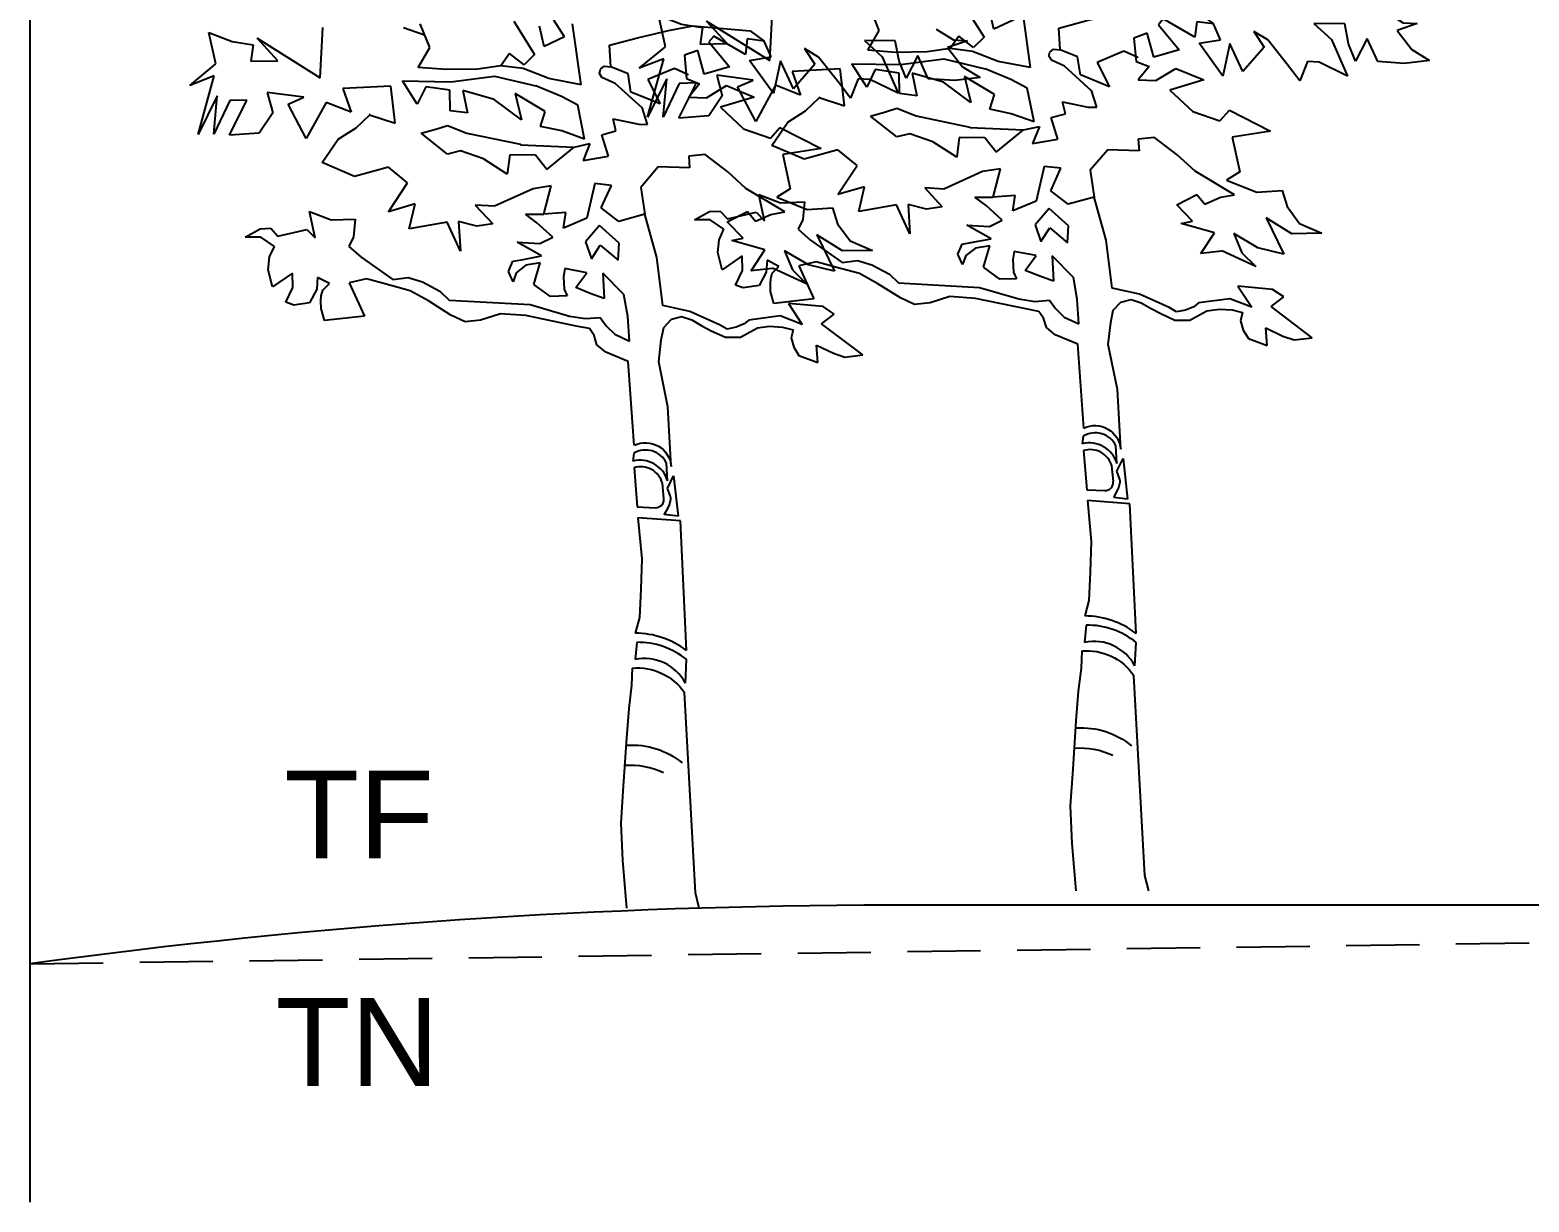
# Model space of a CAD drawing. Header units: millimetres. Extents: x 1328 to 3929, y -965 to 1807.
# Drawn here: x 1535 to 2047, y -901 to -501 of the extents above; entities that cross this region are included whole.
import ezdxf

# ---------------------------------------------------------------- set-up
doc = ezdxf.new("R2010")
doc.units = ezdxf.units.MM
doc.linetypes.add('CACHE', pattern=[0.375, 0.25, -0.125])
doc.layers.add('Limites', color=7, linetype='Continuous')
doc.layers.add('Texte', color=7, linetype='Continuous')
doc.styles.get("Standard").update_dxf_attribs({"font": 'arial.ttf'})

# ---------------------------------------------------------------- blocks, each defined once
blk = doc.blocks.new('E13')
at = {"color": 62, "true_color": 0xacc205}
for p, q in [((0.6358, 18.5347), (0.5928, 18.5076)), ((2.1674, 18.4137), (2.1609, 18.5384)), ((0.5928, 18.5076), (0.5578, 18.5057)), ((0.5578, 18.5057), (0.6076, 18.4886)), ((0.6076, 18.4886), (0.5707, 18.4411)), ((0.7282, 18.4548), (0.7377, 18.5052)), ((0.7377, 18.5052), (0.8144, 18.5058)), ((0.7377, 18.5052), (0.7377, 18.5052)), ((0.8144, 18.5058), (0.7707, 18.4656)), ((1.201, 18.5028), (1.1497, 18.4404)), ((2.3245, 18.5116), (2.1674, 18.4137)), ((2.2729, 18.4559), (2.3245, 18.5116)), ((0.6556, 18.4111), (0.6819, 18.4686)), ((0.6819, 18.4686), (0.7106, 18.4125)), ((0.7106, 18.4125), (0.7282, 18.4548)), ((0.7707, 18.4656), (0.7305, 18.375)), ((0.8797, 18.4034), (0.9288, 18.4649)), ((0.9288, 18.4649), (0.9637, 18.486)), ((0.9637, 18.486), (0.938, 18.4471)), ((0.991, 18.3862), (1.0231, 18.4558)), ((0.5707, 18.4411), (0.5269, 18.4141)), ((0.5269, 18.4141), (0.59, 18.4066)), ((0.938, 18.4471), (0.991, 18.3862)), ((1.2869, 18.4367), (1.353, 18.4089)), ((0.59, 18.4066), (0.6556, 18.4111)), ((0.7305, 18.375), (0.8013, 18.4094)), ((0.8013, 18.4094), (0.8299, 18.411)), ((0.8299, 18.411), (0.849, 18.363)), ((0.849, 18.363), (0.8797, 18.4034)), ((1.2565, 18.4114), (1.2242, 18.3987)), ((1.683, 18.3741), (1.6675, 18.309)), ((2.2476, 18.348), (2.2083, 18.3651)), ((1.8515, 18.2237), (1.9169, 18.2756)), ((1.6695, 18.2471), (1.5362, 18.2414)), ((1.7615, 18.2117), (1.8189, 18.2319)), ((2.1626, 18.2029), (2.1226, 18.2609))]:
    blk.add_line(p, q, dxfattribs=at)
at = {"color": 84, "true_color": 0x2aaf18}
for p, q in [((1.0989, 18.5306), (1.0637, 18.5049)), ((1.5601, 18.5151), (1.5871, 18.5566)), ((1.6105, 18.4915), (1.622, 18.5418)), ((1.6862, 18.5539), (1.6344, 18.4715)), ((1.8954, 18.4886), (1.9188, 18.5475)), ((1.9609, 18.5386), (1.9083, 18.5199)), ((2.4442, 18.5262), (2.3865, 18.5041)), ((2.4269, 18.448), (2.4442, 18.5262)), ((1.0465, 18.4653), (1.0637, 18.5049)), ((1.0637, 18.5049), (1.1057, 18.5101)), ((1.1057, 18.5101), (1.1104, 18.4718)), ((1.1104, 18.4718), (1.1888, 18.517)), ((1.1888, 18.517), (1.201, 18.5028)), ((1.5601, 18.5151), (1.6105, 18.4915)), ((1.9238, 18.4391), (1.8954, 18.4886)), ((2.3245, 18.5116), (2.3245, 18.5116)), ((2.3865, 18.5041), (2.3347, 18.4956)), ((2.3347, 18.4956), (2.3402, 18.4546)), ((1.0231, 18.4558), (1.0404, 18.3748)), ((1.0404, 18.3748), (1.0998, 18.4567)), ((1.0998, 18.4567), (1.0465, 18.4653)), ((1.2127, 18.4223), (1.2286, 18.4817)), ((1.2286, 18.4817), (1.2618, 18.4697)), ((1.2618, 18.4697), (1.2565, 18.4114)), ((1.6344, 18.4715), (1.6609, 18.4459)), ((1.6609, 18.4459), (1.6972, 18.4743)), ((1.6972, 18.4743), (1.7186, 18.4434)), ((2.3402, 18.4546), (2.2729, 18.4559)), ((1.1497, 18.4404), (1.2127, 18.4223)), ((1.2524, 18.4212), (1.2869, 18.4367)), ((1.2524, 18.4203), (1.2524, 18.4212)), ((1.395, 18.378), (1.4023, 18.423)), ((1.4023, 18.423), (1.4453, 18.4405)), ((1.4346, 18.3996), (1.4671, 18.4142)), ((1.4617, 18.4422), (1.4453, 18.4405)), ((1.4706, 18.4348), (1.4617, 18.4422)), ((1.4671, 18.4142), (1.4735, 18.4243)), ((1.4735, 18.4243), (1.4706, 18.4348)), ((2.4918, 18.3945), (2.4269, 18.448)), ((2.4711, 18.2729), (2.4311, 18.4181)), ((2.4311, 18.4181), (2.4918, 18.3945)), ((1.1575, 18.3943), (1.0882, 18.3655)), ((1.2074, 18.364), (1.1575, 18.3943)), ((1.2242, 18.3987), (1.2511, 18.3655)), ((1.353, 18.4089), (1.3227, 18.3486)), ((1.3227, 18.3486), (1.395, 18.378)), ((1.3674, 18.3385), (1.4346, 18.3996)), ((1.735, 18.3596), (1.8133, 18.382)), ((1.8133, 18.382), (1.8014, 18.3261)), ((1.8446, 18.3314), (1.8455, 18.3825)), ((1.8455, 18.3825), (1.905, 18.3913)), ((1.905, 18.3913), (1.9263, 18.3479)), ((1.9263, 18.3479), (1.9629, 18.4058)), ((1.9814, 18.3009), (1.9923, 18.393)), ((1.9923, 18.393), (2.1114, 18.3868)), ((2.1114, 18.3868), (2.0907, 18.3278)), ((2.2083, 18.3651), (2.2991, 18.3771)), ((2.2991, 18.3771), (2.2857, 18.3261)), ((1.0882, 18.3655), (1.1723, 18.3401)), ((1.2511, 18.3655), (1.2074, 18.364)), ((1.6084, 18.3295), (1.683, 18.3741)), ((1.6675, 18.309), (1.735, 18.3596)), ((2.0907, 18.3278), (2.1532, 18.3522)), ((2.1532, 18.3522), (2.2023, 18.2624)), ((2.2023, 18.2624), (2.2476, 18.348)), ((2.3933, 18.2705), (2.3499, 18.358)), ((2.3499, 18.358), (2.3923, 18.3567)), ((2.3923, 18.3567), (2.4325, 18.2732)), ((2.4235, 18.3686), (2.4711, 18.2729)), ((2.4325, 18.2732), (2.4235, 18.3686)), ((1.4392, 18.3113), (1.3756, 18.298)), ((1.4323, 18.2815), (1.4392, 18.3113)), ((1.6199, 18.2926), (1.6084, 18.3295)), ((1.8014, 18.3261), (1.8446, 18.3314)), ((2.0447, 18.3218), (1.9814, 18.3009)), ((2.0437, 18.3219), (2.0447, 18.3218)), ((2.0782, 18.2889), (2.0437, 18.3219)), ((2.2857, 18.3261), (2.319, 18.2762)), ((1.4676, 18.272), (1.4323, 18.2815)), ((1.451, 18.2184), (1.4676, 18.272)), ((1.5103, 18.2612), (1.5668, 18.2815)), ((1.5668, 18.2815), (1.6199, 18.2926)), ((1.8033, 18.2759), (1.6696, 18.2482)), ((1.8513, 18.2949), (1.8033, 18.2759)), ((1.8798, 18.286), (1.8513, 18.2949)), ((1.9169, 18.2756), (1.8798, 18.286)), ((2.1226, 18.2609), (2.0782, 18.2889)), ((2.319, 18.2762), (2.3933, 18.2705)), ((1.497, 18.25), (1.5138, 18.2079)), ((1.5362, 18.2414), (1.497, 18.25)), ((1.6042, 18.1858), (1.5362, 18.2414)), ((1.6696, 18.2482), (1.6695, 18.2471)), ((1.8189, 18.2319), (1.8515, 18.2237)), ((1.5138, 18.2079), (1.451, 18.2184)), ((1.6042, 18.1858), (1.6324, 18.2215)), ((1.6324, 18.2215), (1.696, 18.2224)), ((1.696, 18.2224), (1.7026, 18.1737)), ((1.7026, 18.1737), (1.7615, 18.2117)), ((1.9503, 18.1528), (1.9977, 18.1917)), ((1.9977, 18.1917), (2.0822, 18.1682)), ((2.0822, 18.1682), (2.1626, 18.2029)), ((1.1095, 18.1384), (1.1543, 18.1796)), ((1.9979, 18.0807), (1.9503, 18.1528)), ((1.032, 18.1167), (0.9566, 18.0865)), ((0.9987, 18.1374), (1.032, 18.1167)), ((1.0122, 18.0803), (1.1095, 18.1384)), ((1.3704, 18.1412), (1.3604, 18.0745)), ((1.4436, 18.1461), (1.4848, 18.1505)), ((1.4688, 18.09), (1.4436, 18.1461)), ((1.4848, 18.1505), (1.5048, 18.0645)), ((1.5935, 18.1449), (1.6384, 18.1377)), ((1.6116, 18.0742), (1.5935, 18.1449)), ((1.6384, 18.1377), (1.7344, 18.0943)), ((0.8936, 18.0905), (0.8811, 18.0506)), ((0.9566, 18.0865), (0.8936, 18.0905)), ((1.0469, 18.0739), (1.0122, 18.0803)), ((1.1051, 18.0808), (1.0854, 18.0568)), ((1.1554, 18.0553), (1.1051, 18.0808)), ((1.4254, 18.0563), (1.4688, 18.09)), ((1.557, 18.0784), (1.6116, 18.0742)), ((1.5627, 18.0401), (1.557, 18.0784)), ((1.7344, 18.0943), (1.782, 18.0972)), ((1.782, 18.0972), (1.7387, 18.0504)), ((1.9319, 18.1001), (1.9979, 18.0807)), ((1.9462, 18.0384), (1.9319, 18.1001)), ((2.1941, 18.0808), (2.1403, 18.0603)), ((2.1805, 18.0156), (2.1941, 18.0808)), ((0.8811, 18.0506), (0.8503, 18.0085)), ((1.0854, 18.0568), (1.0469, 18.0739)), ((1.1163, 18.0147), (1.1554, 18.0553)), ((1.3604, 18.0745), (1.4254, 18.0563)), ((1.5048, 18.0645), (1.5627, 18.0401)), ((1.5894, 18.0172), (1.629, 18.0532)), ((1.6571, 18.0745), (1.6116, 18.0742)), ((1.629, 18.0532), (1.6571, 18.0745)), ((1.7387, 18.0504), (1.778, 18.0445)), ((1.778, 18.0445), (1.8235, 18.0561)), ((1.8235, 18.0561), (1.8187, 17.9826)), ((1.8187, 17.9826), (1.8519, 18.055)), ((1.8519, 18.055), (1.9462, 18.0384)), ((2.1403, 18.0603), (2.0806, 18.0622)), ((2.0806, 18.0622), (2.0851, 18.0182)), ((0.8503, 18.0085), (0.7945, 17.9844)), ((0.8692, 17.9832), (0.9328, 18.023)), ((0.9328, 18.023), (0.8891, 17.9325)), ((1.0618, 17.9856), (1.1443, 18.0088)), ((1.1163, 18.0147), (1.1163, 18.0147)), ((1.1443, 18.0088), (1.1163, 18.0147)), ((1.6212, 18.0015), (1.5894, 18.0172)), ((1.617, 17.9707), (1.6775, 18.0048)), ((1.6775, 18.0048), (1.6212, 18.0015)), ((2.0851, 18.0182), (2.0966, 17.9946)), ((2.201, 18.0367), (2.1805, 18.0156)), ((2.2728, 18.0199), (2.201, 18.0367)), ((2.2903, 18.0394), (2.2728, 18.0199)), ((2.2812, 17.9946), (2.3152, 18.0177)), ((2.3168, 18.0384), (2.2903, 18.0394)), ((2.3152, 18.0177), (2.3541, 18.0174)), ((2.3541, 18.0174), (2.3168, 18.0384)), ((0.7945, 17.9844), (0.8692, 17.9832)), ((0.9537, 17.9484), (1.0135, 17.9836)), ((1.0135, 17.9836), (0.9936, 17.9358)), ((1.0957, 17.9337), (1.0618, 17.9856)), ((1.6674, 17.9611), (1.617, 17.9707)), ((2.0966, 17.9946), (2.0658, 17.9675)), ((2.2935, 17.9682), (2.2812, 17.9946)), ((2.2968, 17.9365), (2.2935, 17.9682)), ((0.8891, 17.9325), (0.9537, 17.9484)), ((0.9537, 17.9484), (0.9537, 17.9484)), ((0.9587, 17.9017), (1.0432, 17.9407)), ((0.9936, 17.9358), (0.9587, 17.9017)), ((1.0432, 17.9407), (1.0442, 17.9395)), ((1.0442, 17.9395), (1.0957, 17.9337)), ((1.4648, 17.9282), (1.4619, 17.8651)), ((1.5047, 17.9289), (1.5596, 17.9391)), ((1.5324, 17.8919), (1.5047, 17.9289)), ((1.5596, 17.9391), (1.5629, 17.9188)), ((1.6205, 17.9534), (1.6561, 17.9477)), ((1.6362, 17.8999), (1.6205, 17.9534)), ((1.6561, 17.9477), (1.6801, 17.9288)), ((1.689, 17.9576), (1.6674, 17.9611)), ((1.6801, 17.9288), (1.6878, 17.9065)), ((1.6878, 17.9065), (1.6993, 17.9322)), ((1.6993, 17.9322), (1.689, 17.9576)), ((2.2859, 17.8938), (2.2968, 17.9365)), ((1.4961, 17.8776), (1.5324, 17.8919)), ((1.5629, 17.9188), (1.5614, 17.8878)), ((1.5952, 17.87), (1.6362, 17.8999)), ((2.0522, 17.9136), (2.0953, 17.9038)), ((2.0953, 17.9038), (2.0576, 17.8214)), ((2.1444, 17.9019), (2.1741, 17.9175)), ((2.161, 17.8855), (2.1444, 17.9019)), ((2.1741, 17.9175), (2.1764, 17.8881)), ((2.2354, 17.892), (2.2363, 17.9279)), ((2.2527, 17.8557), (2.2354, 17.892)), ((2.2363, 17.9279), (2.2859, 17.8938)), ((1.4619, 17.8651), (1.4961, 17.8776)), ((1.5614, 17.8878), (1.5536, 17.8713)), ((1.5536, 17.8713), (1.5952, 17.87)), ((2.1649, 17.8719), (2.161, 17.8855)), ((2.1658, 17.8594), (2.1649, 17.8719)), ((2.1651, 17.8397), (2.1658, 17.8594)), ((2.1764, 17.8881), (2.1939, 17.8545)), ((2.1939, 17.8545), (2.2332, 17.8486)), ((2.2332, 17.8486), (2.2527, 17.8557)), ((0.8894, 17.8263), (0.9173, 17.845)), ((0.9208, 17.8023), (0.8894, 17.8263)), ((0.9173, 17.845), (1.0035, 17.8528)), ((1.0035, 17.8528), (0.9691, 17.8005)), ((2.0576, 17.8214), (2.1572, 17.81)), ((2.1572, 17.81), (2.1651, 17.8397)), ((0.8183, 17.7248), (0.9208, 17.8023)), ((0.9917, 17.7874), (0.9969, 17.7669)), ((0.9338, 17.749), (0.8914, 17.7287)), ((0.9305, 17.7057), (0.9338, 17.749)), ((0.9903, 17.7439), (0.9773, 17.723)), ((0.9969, 17.7669), (0.9903, 17.7439)), ((0.9969, 17.7669), (0.9969, 17.7669)), ((0.8633, 17.7195), (0.8183, 17.7248)), ((0.8914, 17.7287), (0.8633, 17.7195)), ((0.9773, 17.723), (0.9305, 17.7057)), ((0.9305, 17.7057), (0.9305, 17.7057)), ((0.9773, 17.723), (0.9773, 17.723))]:
    blk.add_line(p, q, dxfattribs=at)
at = {"color": 45, "true_color": 0xba8d4a}
for p, q in [((1.2409, 18.5425), (1.0989, 18.5306)), ((1.7757, 18.4353), (1.8543, 18.4338)), ((1.8543, 18.4338), (1.9238, 18.4391)), ((1.9629, 18.4058), (1.8426, 18.4036)), ((2.0658, 17.9675), (1.9869, 17.9121)), ((1.9438, 17.884), (2.0038, 17.9002)), ((1.9869, 17.9121), (1.9493, 17.9168)), ((2.0038, 17.9002), (2.0522, 17.9136)), ((0.9691, 17.8005), (1.0238, 17.8217)), ((1.0238, 17.8217), (1.1015, 17.8112)), ((1.3988, 17.7589), (1.4027, 17.8203)), ((1.0179, 17.7937), (0.9917, 17.7874)), ((1.0503, 17.7961), (1.0179, 17.7937)), ((1.0803, 17.792), (1.0503, 17.7961)), ((1.0985, 17.7819), (1.0803, 17.792)), ((1.3195, 17.7623), (1.3134, 17.7931)), ((1.3259, 17.7076), (1.3195, 17.7623)), ((1.4353, 17.7762), (1.3988, 17.7589)), ((1.4574, 17.7317), (1.4796, 17.75)), ((1.4796, 17.75), (1.4863, 17.7731)), ((1.3029, 17.5957), (1.3259, 17.7076)), ((1.3866, 17.5002), (1.4017, 17.7086)), ((1.4017, 17.7086), (1.4574, 17.7317)), ((1.2946, 17.4475), (1.3029, 17.5957)), ((1.2946, 17.4475), (1.2946, 17.4475)), ((1.2566, 16.9899), (1.2718, 17.312)), ((1.2718, 17.312), (1.3777, 17.3198)), ((1.3777, 17.3198), (1.368, 17.2182)), ((1.368, 17.2182), (1.3706, 17.1423)), ((1.3706, 17.1423), (1.3739, 17.0719)), ((1.3739, 17.0719), (1.3842, 17.0332)), ((1.3916, 16.9463), (1.3932, 16.9037)), ((1.2344, 16.3879), (1.2619, 16.8853)), ((1.3932, 16.9037), (1.4002, 16.8463)), ((1.4002, 16.8463), (1.4059, 16.7727)), ((1.4059, 16.7727), (1.4141, 16.6527)), ((1.4141, 16.6527), (1.4201, 16.5613)), ((1.4201, 16.5613), (1.4159, 16.4677)), ((1.4159, 16.4677), (1.4064, 16.35))]:
    blk.add_line(p, q, dxfattribs=at)
at = {"color": 47, "true_color": 0x8d6a35}
for p, q in [((1.3017, 18.5311), (1.2409, 18.5425)), ((1.3788, 18.513), (1.3017, 18.5311)), ((1.5188, 18.3962), (1.5399, 18.548)), ((1.4486, 18.4944), (1.3788, 18.513)), ((1.4453, 18.4405), (1.4486, 18.4944)), ((1.5995, 18.4116), (1.6631, 18.4363)), ((1.7345, 18.4176), (1.6314, 18.3932)), ((1.6631, 18.4363), (1.7186, 18.4434)), ((1.7186, 18.4434), (1.7757, 18.4353)), ((1.8426, 18.4036), (1.7345, 18.4176)), ((1.5188, 18.3962), (1.5995, 18.4116)), ((1.5677, 18.3667), (1.6314, 18.3932)), ((1.5103, 18.2612), (1.5271, 18.3452)), ((1.5271, 18.3452), (1.5677, 18.3667)), ((1.3305, 17.9669), (1.3604, 18.0745)), ((1.4242, 18.0025), (1.473, 18.0461)), ((1.473, 18.0461), (1.5078, 18.0056)), ((1.5078, 18.0056), (1.4933, 17.9639)), ((1.3157, 17.8478), (1.3305, 17.9669)), ((1.4267, 17.9606), (1.4242, 18.0025)), ((1.4712, 17.9978), (1.4267, 17.9606)), ((1.4933, 17.9639), (1.4712, 17.9978)), ((1.4125, 17.8745), (1.4648, 17.9282)), ((1.9133, 17.9063), (1.8699, 17.8831)), ((1.9493, 17.9168), (1.9133, 17.9063)), ((1.4027, 17.8203), (1.4125, 17.8745)), ((1.8473, 17.861), (1.6456, 17.8499)), ((1.8426, 17.8235), (1.8983, 17.859)), ((1.8699, 17.8831), (1.8473, 17.861)), ((1.8983, 17.859), (1.9438, 17.884)), ((1.1746, 17.7999), (1.2483, 17.833)), ((1.269, 17.82), (1.2437, 17.8117)), ((1.2483, 17.833), (1.3157, 17.8478)), ((1.2942, 17.8135), (1.269, 17.82)), ((1.4715, 17.8178), (1.4567, 17.7973)), ((1.5084, 17.815), (1.4715, 17.8178)), ((1.5479, 17.8214), (1.5084, 17.815)), ((1.5308, 17.7962), (1.656, 17.8226)), ((1.6456, 17.8499), (1.5479, 17.8214)), ((1.656, 17.8226), (1.7197, 17.8272)), ((1.7197, 17.8272), (1.7688, 17.8113)), ((1.8072, 17.8072), (1.8426, 17.8235)), ((1.1229, 17.7687), (1.0985, 17.7819)), ((1.1015, 17.8112), (1.1132, 17.8016)), ((1.1132, 17.8016), (1.1335, 17.7936)), ((1.1335, 17.7936), (1.1559, 17.7889)), ((1.1559, 17.7889), (1.1746, 17.7999)), ((1.1953, 17.7848), (1.16, 17.7688)), ((1.219, 17.7973), (1.1953, 17.7848)), ((1.2437, 17.8117), (1.219, 17.7973)), ((1.3134, 17.7931), (1.2942, 17.8135)), ((1.4567, 17.7973), (1.4353, 17.7762)), ((1.4863, 17.7731), (1.4979, 17.7903)), ((1.4979, 17.7903), (1.5308, 17.7962)), ((1.7688, 17.8113), (1.8072, 17.8072)), ((1.16, 17.7688), (1.1229, 17.7687)), ((1.304, 17.4118), (1.3066, 17.456)), ((1.3872, 17.4442), (1.3792, 17.3469)), ((1.388, 17.4801), (1.3904, 17.461)), ((1.289, 17.4245), (1.2775, 17.3237)), ((1.3043, 17.3929), (1.289, 17.4245)), ((1.2975, 17.3751), (1.3043, 17.3929)), ((1.313, 17.3675), (1.3169, 17.406)), ((1.2995, 17.3523), (1.2968, 17.3625)), ((1.3044, 17.3417), (1.2995, 17.3523)), ((1.312, 17.3278), (1.3044, 17.3417)), ((1.3792, 17.3469), (1.3344, 17.345)), ((1.2775, 17.3237), (1.312, 17.3278)), ((1.3805, 17.0103), (1.3848, 16.9675)), ((1.2596, 16.9092), (1.2565, 16.9674)), ((1.2252, 16.35), (1.2344, 16.3879))]:
    blk.add_line(p, q, dxfattribs=at)
at = {"color": 97, "true_color": 0x25742c}
for p, q in [((1.1723, 18.3401), (1.1152, 18.2868)), ((1.354, 18.2978), (1.3674, 18.3395)), ((1.0245, 18.29), (0.922, 18.238)), ((1.0482, 18.2635), (1.0245, 18.29)), ((1.1152, 18.2868), (1.0482, 18.2635)), ((1.3756, 18.298), (1.354, 18.2978)), ((0.922, 18.238), (1.0175, 18.2231)), ((1.0175, 18.2231), (0.9987, 18.1374)), ((1.1543, 18.1796), (1.2107, 18.2227)), ((1.2107, 18.2227), (1.2513, 18.2185)), ((1.2513, 18.2185), (1.249, 18.1894)), ((1.249, 18.1894), (1.3269, 18.1919)), ((1.3269, 18.1919), (1.3704, 18.1412))]:
    blk.add_line(p, q, dxfattribs=at)
at = {"color": 45, "true_color": 0xba8d4a}
for centre, major_axis, start_param, end_param in [((1.359, 17.4418), (-0.0397, 0.051), 5.181167, 7.104727), ((1.3794, 16.8037), (-0.0879, 0.113), 5.536991, 6.586303)]:
    blk.add_ellipse(centre, major_axis=major_axis, ratio=1, start_param=start_param, end_param=end_param, dxfattribs=at)
at = {"color": 47, "true_color": 0x8d6a35, "extrusion": (0, 0, -1)}
for centre, major_axis, start_param, end_param in [((1.3584, 17.4307), (-0.0354, 0.0455), 5.827895, 7.485347), ((1.3727, 17.3915), (-0.044, 0.0566), 5.660511, 7.192627), ((1.3705, 17.3911), (0.0439, 0.0341), 4.072822, 5.678842), ((1.3166, 17.3678), (-0.0126, 0.0162), 5.113129, 5.740899), ((1.3335, 17.3655), (-0.0126, 0.0162), 3.758713, 5.472732), ((1.3775, 16.8182), (-0.118, 0.1517), 6.262862, 6.95973), ((1.3611, 16.8548), (0.0909, 0.0707), 4.294084, 5.580261), ((1.3968, 16.5093), (0.1541, 0.1198), 4.934791, 5.439497)]:
    blk.add_ellipse(centre, major_axis=major_axis, ratio=1, start_param=start_param, end_param=end_param, dxfattribs=at)
at = {"color": 45, "true_color": 0xba8d4a, "extrusion": (0, 0, -1)}
blk.add_ellipse((1.3857, 16.8191), major_axis=(0.169, 0.1315), ratio=1, start_param=-1.556919, end_param=-0.916997, dxfattribs=at)
at = {"color": 47, "true_color": 0x8d6a35}
blk.add_ellipse((1.3918, 16.56), major_axis=(-0.1198, 0.1541), ratio=1, start_param=5.556078, end_param=6.31117, dxfattribs=at)

msp = doc.modelspace()

# ---------------------------------------------------------------- linework, layer by layer
at = {"linetype": 'CACHE', "ltscale": 100}
msp.add_line((1534.675, -820.025), (3764.862, -789.025), dxfattribs=at)
msp.add_line((1534.675, -800.025), (1534.675, -820.025))
msp.add_arc((1828.961, -2975.123), 2175.098, 90, 97.775826)
at = {"layer": 'Limites'}
for p, q in [((1534.675, 16.767), (1534.675, -901.417)), ((3764.862, -800.025), (1828.961, -800.025))]:
    msp.add_line(p, q, dxfattribs=at)

# ---------------------------------------------------------------- block references
at = {"color": 45, "true_color": 0xba8d4a, "xscale": -137.4773298160571, "yscale": 137.4773298160571, "zscale": 137.4773298160571}
for p in [(2085.514, -3042.846), (1931.882, -3048.717)]:
    msp.add_blockref('E13', p, dxfattribs=at)

# ---------------------------------------------------------------- texts
at = {"layer": 'Texte', "char_height": 30, "attachment_point": 1}
for s, insert in [('TF', (1621.564, -754.038)), ('TN', (1618.664, -831.765))]:
    msp.add_mtext_dynamic_manual_height_columns(s, width=6.79745, gutter_width=12.5, heights=[0], dxfattribs=dict(at, insert=insert))

doc.saveas('drawing.dxf')
